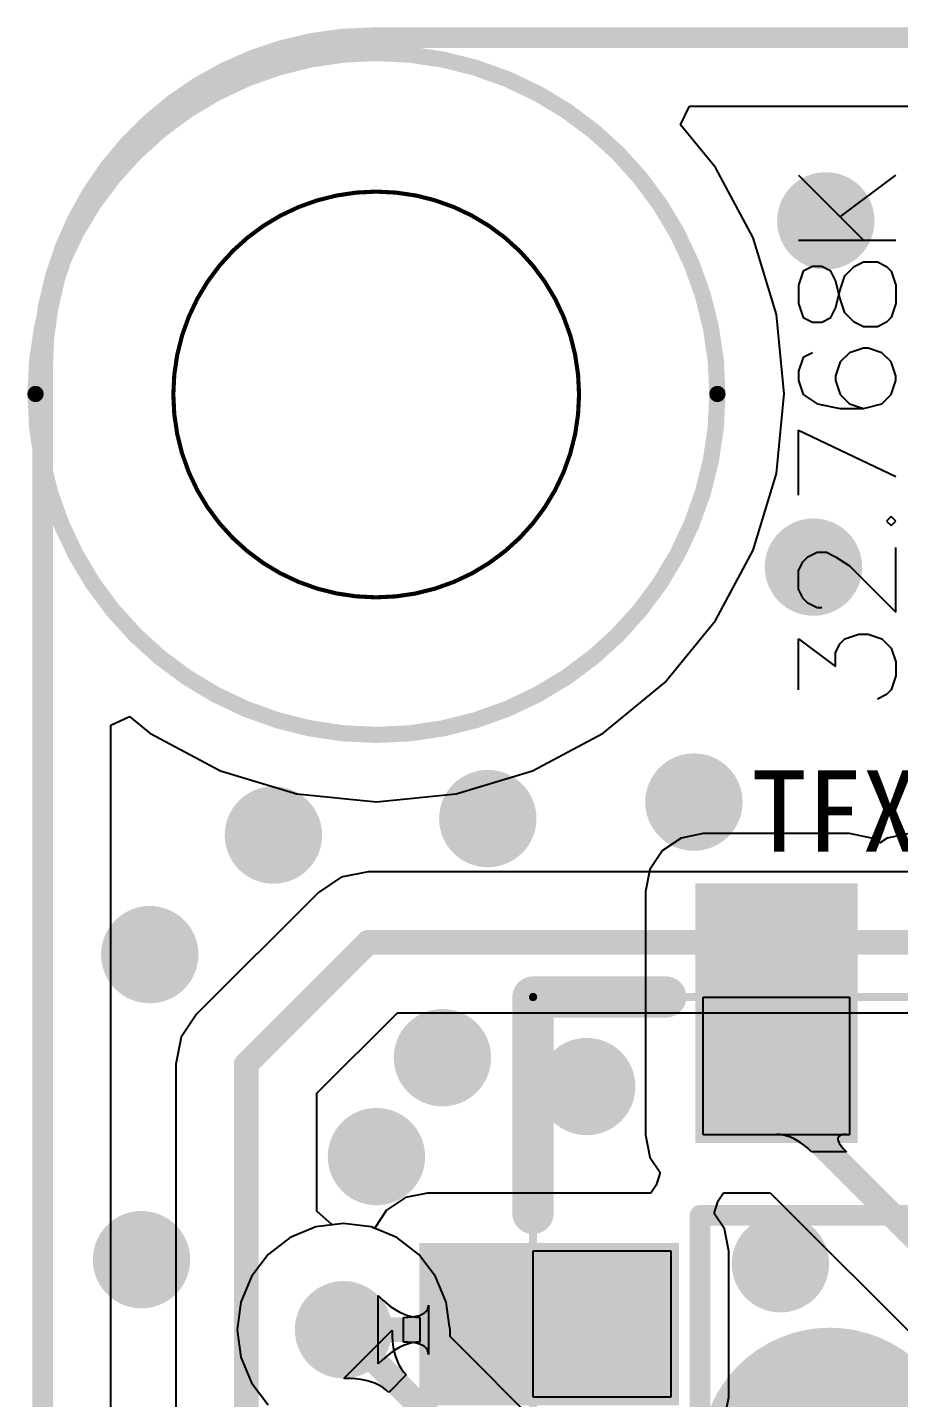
# Model space of a CAD drawing. Header units: millimetres. Extents: x -30 to 3.5, y -1.1 to 91.3.
# Drawn here: x -29.1 to -23.73, y 82.87 to 91.31 of the extents above; entities that cross this region are included whole.
import ezdxf

# ---------------------------------------------------------------- set-up
doc = ezdxf.new("R2010")
doc.units = ezdxf.units.MM
for name, color, linetype in [('BottomLayer', 5, 'Continuous'), ('BottomOverlay', 54, 'Continuous'), ('KeepOutLayer', 6, 'Continuous'), ('Mechanical15', 56, 'Continuous'), ('MultiLayer', 9, 'Continuous'), ('TopLayer', 1, 'Continuous'), ('TopOverlay', 2, 'Continuous'), ('TopPaste', 8, 'Continuous'), ('TopSolder', 216, 'Continuous'), ('ViaHoleLayer', 16, 'Continuous')]:
    doc.layers.add(name, color=color, linetype=linetype)

# ---------------------------------------------------------------- blocks, each defined once
blk = doc.blocks.new('WIFIM_SMD_ESP32_S3__WROOM_1_N8_8')
at = {"layer": 'Mechanical15'}
for p, q in [((-9, -8.0053), (-9, -7.1053)), ((-9, -7.1053), (-8.15, -7.1053)), ((-8.15, -7.1053), (-8.15, -8.0053)), ((-9, -8.0053), (-9, -8.0053)), ((-8.15, -8.0053), (-9, -8.0053)), ((-7.435, -9.0547), (-7.435, -8.2048)), ((-7.435, -8.2048), (-6.5349, -8.2048)), ((-6.5349, -8.2048), (-6.5349, -9.0547)), ((-7.435, -9.0547), (-7.435, -9.0547)), ((-6.5349, -9.0547), (-7.435, -9.0547))]:
    blk.add_line(p, q, dxfattribs=at)
at = {"layer": 'Mechanical15', "const_width": 0.0508}
for points in [[(-9, -9.0547), (-9, 16.4453)], [(9, -9.0547), (-9, -9.0547)]]:
    blk.add_lwpolyline(points, dxfattribs=at)
at = {"layer": 'Mechanical15', "const_width": 0.0254}
blk.add_lwpolyline([(-9.0127, -9.0547, 1), (-8.9873, -9.0547, 1)], format="xyb", close=True, dxfattribs=at)
blk.add_lwpolyline([(-9.0127, -9.0547, 1), (-8.9873, -9.0547, 1)], format="xyb", close=True, dxfattribs=at)
at = {"layer": 'TopLayer'}
for points in [[(-9.6498, -8.0054), (-8.1498, -8.0054), (-9.6498, -7.1054), (-8.1498, -7.1054)], [(-7.4349, -9.7046), (-6.5349, -9.7046), (-7.4349, -8.2046), (-6.5349, -8.2046)]]:
    blk.add_solid(points, dxfattribs=at)
at = {"layer": 'TopOverlay', "const_width": 0.254}
for points in [[(-9, -9.0547), (-9, -8.2365)], [(-7.6662, -9.0547), (-9, -9.0547)]]:
    blk.add_lwpolyline(points, dxfattribs=at)
at = {"layer": 'TopOverlay', "const_width": 0.127}
for points in [[(-9.0635, -8.2365, 1), (-8.9365, -8.2365, 1)], [(-9.0635, -9.0547, 1), (-8.9365, -9.0547, 1)], [(-9.0635, -9.0547, 1), (-8.9365, -9.0547, 1)], [(-7.7297, -9.0547, 1), (-7.6027, -9.0547, 1)]]:
    blk.add_lwpolyline(points, format="xyb", close=True, dxfattribs=at)
at = {"layer": 'TopPaste'}
for points in [[(-9.6498, -8.0054), (-8.1498, -8.0054), (-9.6498, -7.1054), (-8.1498, -7.1054)], [(-7.4349, -9.7046), (-6.5349, -9.7046), (-7.4349, -8.2046), (-6.5349, -8.2046)]]:
    blk.add_solid(points, dxfattribs=at)
at = {"layer": 'TopSolder'}
for points in [[(-9.6998, -8.0554), (-8.0998, -8.0554), (-9.6998, -7.0553), (-8.0998, -7.0553)], [(-7.4849, -9.7547), (-6.4849, -9.7547), (-7.4849, -8.1546), (-6.4849, -8.1546)]]:
    blk.add_solid(points, dxfattribs=at)
blk = doc.blocks.new('18650_BATTERY_B_27')
at = {"layer": 'BottomOverlay', "const_width": 0.127}
for points in [[(-76.5302, -21), (-76.5302, 0)], [(0, -21), (-76.5302, -21)]]:
    blk.add_lwpolyline(points, dxfattribs=at)
at = {"layer": 'BottomOverlay', "const_width": 0.0635}
blk.add_lwpolyline([(-76.5619, -21, 1), (-76.4985, -21, 1)], format="xyb", close=True, dxfattribs=at)
blk.add_lwpolyline([(-76.5619, -21, 1), (-76.4985, -21, 1)], format="xyb", close=True, dxfattribs=at)

msp = doc.modelspace()

# ---------------------------------------------------------------- linework, layer by layer
at = {"layer": 'BottomLayer'}
for p, q in [((-25.0755, 90.7112), (-25.0212, 90.826)), ((-25.0212, 90.826), (-4.1961, 90.826)), ((-24.86, 90.4485), (-25.0755, 90.7112)), ((-24.6277, 90.0141), (-24.86, 90.4485)), ((-24.4847, 89.5427), (-24.6277, 90.0141)), ((-24.4365, 89.0524), (-24.4847, 89.5427)), ((-24.4847, 88.5621), (-24.4365, 89.0524)), ((-24.6277, 88.0907), (-24.4847, 88.5621)), ((-24.86, 87.6563), (-24.6277, 88.0907)), ((-25.1725, 87.2755), (-24.86, 87.6563)), ((-25.5533, 86.963), (-25.1725, 87.2755)), ((-28.5852, 87.0111), (-28.4704, 87.0654)), ((-28.4704, 87.0654), (-28.3455, 86.963)), ((-28.5852, 65.7352), (-28.5852, 87.0111)), ((-28.3455, 86.963), (-27.9111, 86.7307)), ((-25.9877, 86.7307), (-25.5533, 86.963)), ((-27.9111, 86.7307), (-27.4397, 86.5877)), ((-26.4591, 86.5877), (-25.9877, 86.7307)), ((-27.4397, 86.5877), (-26.9494, 86.5395)), ((-26.9494, 86.5395), (-26.4591, 86.5877)), ((-27.1664, 86.0755), (-27.3073, 85.9813)), ((-27.0002, 86.1085), (-27.1664, 86.0755)), ((-19.2807, 86.1085), (-27.0002, 86.1085)), ((-27.0002, 86.1085), (-27.0002, 86.1085)), ((-27.3073, 85.9813), (-28.0583, 85.2303)), ((-27.3073, 85.9813), (-27.3073, 85.9813)), ((-28.0583, 85.2303), (-28.1525, 85.0894)), ((-27.3169, 84.7433), (-26.8203, 85.2399)), ((-26.8203, 85.2399), (-19.1008, 85.2399)), ((-28.1525, 85.0894), (-28.1855, 84.9232)), ((-28.1855, 84.9232), (-28.1855, 66.3215)), ((-27.3169, 84.0169), (-27.3169, 84.7433)), ((-27.2214, 83.9332), (-27.3169, 84.0169)), ((-27.1526, 83.9422), (-27.2214, 83.9332)), ((-26.9829, 83.9199), (-27.1526, 83.9422)), ((-26.8248, 83.8544), (-26.9829, 83.9199)), ((-26.689, 83.7502), (-26.8248, 83.8544)), ((-26.5848, 83.6144), (-26.689, 83.7502)), ((-26.5193, 83.4563), (-26.5848, 83.6144)), ((-26.4996, 83.3067), (-26.5193, 83.4563)), ((-27.1496, 82.9866), (-26.8526, 83.2836)), ((-26.8526, 83.2836), (-26.8521, 83.2471)), ((-26.8521, 83.2471), (-26.8498, 83.2125)), ((-26.4958, 83.2887), (-26.4996, 83.3067)), ((-26.4954, 83.2616), (-26.4958, 83.2887)), ((-26.4944, 83.247), (-26.4954, 83.2616)), ((-26.4938, 83.2421), (-26.4944, 83.247)), ((-26.8498, 83.2125), (-26.8456, 83.18)), ((-26.8456, 83.18), (-26.8397, 83.1494)), ((-21.2769, 78.0251), (-26.4938, 83.2421)), ((-26.8397, 83.1494), (-26.832, 83.1208)), ((-26.832, 83.1208), (-26.8225, 83.0943)), ((-26.8225, 83.0943), (-26.8111, 83.0697)), ((-26.7664, 83.0079), (-26.8739, 82.9004)), ((-26.8111, 83.0697), (-26.798, 83.0471)), ((-26.798, 83.0471), (-26.7831, 83.0265)), ((-26.7831, 83.0265), (-26.7664, 83.0079)), ((-27.1131, 82.9861), (-27.1496, 82.9866)), ((-27.0785, 82.9838), (-27.1131, 82.9861)), ((-27.046, 82.9796), (-27.0785, 82.9838)), ((-27.0154, 82.9737), (-27.046, 82.9796)), ((-26.9868, 82.966), (-27.0154, 82.9737)), ((-26.9603, 82.9565), (-26.9868, 82.966)), ((-26.9357, 82.9451), (-26.9603, 82.9565)), ((-26.9131, 82.932), (-26.9357, 82.9451)), ((-26.8925, 82.9171), (-26.9131, 82.932)), ((-26.8739, 82.9004), (-26.8925, 82.9171))]:
    msp.add_line(p, q, dxfattribs=at)
for points, const_width in [([(-24.3308, 90.1192, 1), (-24.0308, 90.1192, 1)], 0.3), ([(-24.407, 87.9856, 1), (-24.107, 87.9856, 1)], 0.3), ([(-25.1436, 86.5378, 1), (-24.8436, 86.5378, 1)], 0.3), ([(-26.4136, 86.4362, 1), (-26.1136, 86.4362, 1)], 0.3), ([(-27.7344, 86.3346, 1), (-27.4344, 86.3346, 1)], 0.3), ([(-28.4964, 85.598, 1), (-28.1964, 85.598, 1)], 0.3), ([(-27.0382, 85.6742, 1), (-26.9622, 85.6742, 1)], 0.076), ([(-27.0382, 85.6742, 1), (-26.9622, 85.6742, 1)], 0.076), ([(-26.693, 84.963, 1), (-26.393, 84.963, 1)], 0.3), ([(-25.804, 84.7852, 1), (-25.504, 84.7852, 1)], 0.3), ([(-27.7892, 84.9232, 1), (-27.7132, 84.9232, 1)], 0.076), ([(-27.7892, 84.9232, 1), (-27.7132, 84.9232, 1)], 0.076), ([(-27.0994, 84.3534, 1), (-26.7994, 84.3534, 1)], 0.3), ([(-28.5472, 83.7184, 1), (-28.2472, 83.7184, 1)], 0.3), ([(-24.6102, 83.693, 1), (-24.3102, 83.693, 1)], 0.3), ([(-27.3026, 83.2866, 1), (-27.0026, 83.2866, 1)], 0.3), ([(-27.1906, 83.2866, 1), (-27.1146, 83.2866, 1)], 0.076), ([(-24.5554, 82.4992, 1), (-23.7554, 82.4992, 1)], 0.8)]:
    msp.add_lwpolyline(points, format="xyb", close=True, dxfattribs=dict(at, const_width=const_width))
for points, const_width in [([(-27.7512, 84.9232), (-27.0002, 85.6742)], 0.152), ([(-27.0002, 85.6742), (-19.1008, 85.6742)], 0.152), ([(-27.7512, 66.3215), (-27.7512, 84.9232)], 0.152), ([(-27.1526, 83.2866), (-21.584, 77.718)], 0.152), ([(-24.1554, 82.4992), (-20.508, 78.8518)], 1.6)]:
    msp.add_lwpolyline(points, dxfattribs=dict(at, const_width=const_width))
at = {"layer": 'KeepOutLayer', "const_width": 0.127}
msp.add_lwpolyline([(-29.0068, 89.2156, -0.414214), (-26.9748, 91.2476)], format="xyb", dxfattribs=at)
for points in [[(-26.9748, 91.2476), (-2.032, 91.2476)], [(-29.0068, 2.0936), (-29.0068, 89.2156)]]:
    msp.add_lwpolyline(points, dxfattribs=at)
at = {"layer": 'KeepOutLayer'}
for points, const_width in [([(-27.0066, 91.2476, 1), (-26.943, 91.2476, 1)], 0.0635), ([(-27.0066, 91.2476, 1), (-26.943, 91.2476, 1)], 0.0635), ([(-25.7012, 89.0493, 1), (-28.2012, 89.0493, 1)], 0.0254), ([(-29.0386, 89.2156, 1), (-28.975, 89.2156, 1)], 0.0635), ([(-29.0386, 89.2156, 1), (-28.975, 89.2156, 1)], 0.0635), ([(-28.2076, 89.0493, 1), (-28.1949, 89.0493, 1)], 0.0127), ([(-25.7076, 89.0493, 1), (-25.6949, 89.0493, 1)], 0.0127)]:
    msp.add_lwpolyline(points, format="xyb", close=True, dxfattribs=dict(at, const_width=const_width))
at = {"layer": 'MultiLayer', "const_width": 0.3}
for points in [[(-24.3308, 90.1192, 1), (-24.0308, 90.1192, 1)], [(-24.407, 87.9856, 1), (-24.107, 87.9856, 1)], [(-25.1436, 86.5378, 1), (-24.8436, 86.5378, 1)], [(-26.4136, 86.4362, 1), (-26.1136, 86.4362, 1)], [(-27.7344, 86.3346, 1), (-27.4344, 86.3346, 1)], [(-28.4964, 85.598, 1), (-28.1964, 85.598, 1)], [(-26.693, 84.963, 1), (-26.393, 84.963, 1)], [(-25.804, 84.7852, 1), (-25.504, 84.7852, 1)], [(-27.0994, 84.3534, 1), (-26.7994, 84.3534, 1)], [(-28.5472, 83.7184, 1), (-28.2472, 83.7184, 1)], [(-24.6102, 83.693, 1), (-24.3102, 83.693, 1)], [(-27.3026, 83.2866, 1), (-27.0026, 83.2866, 1)]]:
    msp.add_lwpolyline(points, format="xyb", close=True, dxfattribs=at)
at = {"layer": 'TopLayer'}
for p, q in [((-25.0755, 90.7112), (-25.0212, 90.826)), ((-25.0212, 90.826), (-21.1551, 90.826)), ((-24.86, 90.4485), (-25.0755, 90.7112)), ((-24.6277, 90.0141), (-24.86, 90.4485)), ((-24.4847, 89.5427), (-24.6277, 90.0141)), ((-24.4365, 89.0524), (-24.4847, 89.5427)), ((-24.4847, 88.5621), (-24.4365, 89.0524)), ((-24.6277, 88.0907), (-24.4847, 88.5621)), ((-24.86, 87.6563), (-24.6277, 88.0907)), ((-25.1725, 87.2755), (-24.86, 87.6563)), ((-25.5533, 86.963), (-25.1725, 87.2755)), ((-28.5852, 87.0111), (-28.4704, 87.0654)), ((-28.4704, 87.0654), (-28.3455, 86.963)), ((-28.5852, 65.7352), (-28.5852, 87.0111)), ((-28.3455, 86.963), (-27.9111, 86.7307)), ((-25.9877, 86.7307), (-25.5533, 86.963)), ((-27.9111, 86.7307), (-27.4397, 86.5877)), ((-26.4591, 86.5877), (-25.9877, 86.7307)), ((-27.4397, 86.5877), (-26.9494, 86.5395)), ((-26.9494, 86.5395), (-26.4591, 86.5877)), ((-25.0722, 86.3162), (-25.1879, 86.2389)), ((-24.9356, 86.3434), (-25.0722, 86.3162)), ((-24.0356, 86.3434), (-24.9356, 86.3434)), ((-23.899, 86.3162), (-24.0356, 86.3434)), ((-23.8506, 86.2839), (-23.899, 86.3162)), ((-23.8022, 86.3162), (-23.8506, 86.2839)), ((-23.6656, 86.3434), (-23.8022, 86.3162)), ((-25.1879, 86.2389), (-25.2653, 86.1231)), ((-25.2653, 86.1231), (-25.2925, 85.9866)), ((-25.2925, 85.9866), (-25.2925, 84.4866)), ((-25.2925, 84.4866), (-25.2653, 84.35)), ((-24.4624, 84.4888), (-24.4839, 84.4899)), ((-24.4839, 84.4899), (-24.0539, 84.4899)), ((-24.4409, 84.4856), (-24.4624, 84.4888)), ((-24.4194, 84.4802), (-24.4409, 84.4856)), ((-24.3979, 84.4727), (-24.4194, 84.4802)), ((-24.3764, 84.463), (-24.3979, 84.4727)), ((-24.3549, 84.4512), (-24.3764, 84.463)), ((-24.3334, 84.4372), (-24.3549, 84.4512)), ((-24.3119, 84.4211), (-24.3334, 84.4372)), ((-24.1055, 84.4727), (-24.1077, 84.463)), ((-24.1077, 84.463), (-24.1055, 84.4512)), ((-24.0991, 84.4802), (-24.1055, 84.4727)), ((-24.1055, 84.4512), (-24.0991, 84.4372)), ((-24.0883, 84.4856), (-24.0991, 84.4802)), ((-24.0991, 84.4372), (-24.0883, 84.4211)), ((-24.0733, 84.4888), (-24.0883, 84.4856)), ((-24.0539, 84.4899), (-24.0733, 84.4888)), ((-25.2653, 84.35), (-25.2022, 84.2555)), ((-24.2904, 84.4028), (-24.3119, 84.4211)), ((-24.2689, 84.3824), (-24.2904, 84.4028)), ((-24.0539, 84.3824), (-24.2689, 84.3824)), ((-24.0883, 84.4211), (-24.0733, 84.4028)), ((-24.0733, 84.4028), (-24.0539, 84.3824)), ((-25.2262, 84.1768), (-25.2583, 84.1285)), ((-25.2022, 84.2555), (-25.2262, 84.1768)), ((-26.7714, 84.1013), (-26.8872, 84.024)), ((-26.6349, 84.1285), (-26.7714, 84.1013)), ((-25.2583, 84.1285), (-26.6349, 84.1285)), ((-24.8443, 84.0814), (-24.8122, 84.1297)), ((-24.8122, 84.1297), (-24.523, 84.1297)), ((-24.523, 84.1297), (-22.5236, 82.1303)), ((-26.8872, 84.024), (-26.9625, 83.9114)), ((-24.8683, 84.0027), (-24.8443, 84.0814)), ((-27.3223, 83.9199), (-27.4804, 83.8544)), ((-27.1526, 83.9422), (-27.3223, 83.9199)), ((-26.9829, 83.9199), (-27.1526, 83.9422)), ((-26.9625, 83.9114), (-26.9829, 83.9199)), ((-24.8052, 83.9082), (-24.8683, 84.0027)), ((-27.4804, 83.8544), (-27.6162, 83.7502)), ((-24.778, 83.7717), (-24.8052, 83.9082)), ((-24.778, 82.8717), (-24.778, 83.7717)), ((-27.6162, 83.7502), (-27.7204, 83.6144)), ((-27.7204, 83.6144), (-27.7859, 83.4563)), ((-27.7859, 83.4563), (-27.8082, 83.2866)), ((-26.9384, 83.0766), (-26.9384, 83.4966)), ((-26.9384, 83.4966), (-26.9122, 83.4711)), ((-26.9122, 83.4711), (-26.8861, 83.4484)), ((-26.8861, 83.4484), (-26.8602, 83.4283)), ((-26.8602, 83.4283), (-26.8344, 83.4108)), ((-26.6347, 83.4112), (-26.6301, 83.4242)), ((-26.6301, 83.4242), (-26.6285, 83.4386)), ((-26.6285, 83.4386), (-26.6285, 83.1346)), ((-26.8344, 83.4108), (-26.8087, 83.3961)), ((-26.8087, 83.3961), (-26.7832, 83.384)), ((-26.7836, 83.3626), (-26.7541, 83.3634)), ((-26.7836, 83.2106), (-26.7836, 83.3626)), ((-26.7832, 83.384), (-26.7578, 83.3747)), ((-26.7578, 83.3747), (-26.7325, 83.368)), ((-26.7541, 83.3634), (-26.7278, 83.3656)), ((-26.7325, 83.368), (-26.7074, 83.3639)), ((-26.7278, 83.3656), (-26.7045, 83.3694)), ((-26.7074, 83.3639), (-26.6824, 83.3626)), ((-26.7045, 83.3694), (-26.6844, 83.3748)), ((-26.6844, 83.3748), (-26.6673, 83.3816)), ((-26.6824, 83.3626), (-26.6824, 83.2106)), ((-26.6673, 83.3816), (-26.6533, 83.39)), ((-26.6533, 83.39), (-26.6425, 83.3998)), ((-26.6425, 83.3998), (-26.6347, 83.4112)), ((-27.8082, 83.2866), (-27.7859, 83.1169)), ((-26.8344, 83.1624), (-26.8602, 83.1449)), ((-26.8087, 83.1771), (-26.8344, 83.1624)), ((-26.7832, 83.1892), (-26.8087, 83.1771)), ((-26.7541, 83.2098), (-26.7836, 83.2106)), ((-26.7578, 83.1985), (-26.7832, 83.1892)), ((-26.7325, 83.2052), (-26.7578, 83.1985)), ((-26.7278, 83.2076), (-26.7541, 83.2098)), ((-26.7074, 83.2093), (-26.7325, 83.2052)), ((-26.7045, 83.2038), (-26.7278, 83.2076)), ((-26.6824, 83.2106), (-26.7074, 83.2093)), ((-26.6844, 83.1984), (-26.7045, 83.2038)), ((-26.6673, 83.1916), (-26.6844, 83.1984)), ((-26.6533, 83.1832), (-26.6673, 83.1916)), ((-26.6425, 83.1734), (-26.6533, 83.1832)), ((-26.6347, 83.162), (-26.6425, 83.1734)), ((-26.6301, 83.149), (-26.6347, 83.162)), ((-27.7859, 83.1169), (-27.7204, 82.9588)), ((-26.9122, 83.1021), (-26.9384, 83.0766)), ((-26.8861, 83.1248), (-26.9122, 83.1021)), ((-26.8602, 83.1449), (-26.8861, 83.1248)), ((-26.6285, 83.1346), (-26.6301, 83.149)), ((-27.7204, 82.9588), (-27.6162, 82.823)), ((-24.8052, 82.7351), (-24.778, 82.8717))]:
    msp.add_line(p, q, dxfattribs=at)
for points, const_width in [([(-24.3308, 90.1192, 1), (-24.0308, 90.1192, 1)], 0.3), ([(-24.407, 87.9856, 1), (-24.107, 87.9856, 1)], 0.3), ([(-25.1436, 86.5378, 1), (-24.8436, 86.5378, 1)], 0.3), ([(-26.4136, 86.4362, 1), (-26.1136, 86.4362, 1)], 0.3), ([(-27.7344, 86.3346, 1), (-27.4344, 86.3346, 1)], 0.3), ([(-28.4964, 85.598, 1), (-28.1964, 85.598, 1)], 0.3), ([(-24.5236, 85.2366, 1), (-24.4476, 85.2366, 1)], 0.076), ([(-26.693, 84.963, 1), (-26.393, 84.963, 1)], 0.3), ([(-25.804, 84.7852, 1), (-25.504, 84.7852, 1)], 0.3), ([(-24.5236, 84.7066, 1), (-24.4476, 84.7066, 1)], 0.076), ([(-24.5236, 84.7066, 1), (-24.4476, 84.7066, 1)], 0.076), ([(-27.0994, 84.3534, 1), (-26.7994, 84.3534, 1)], 0.3), ([(-28.5472, 83.7184, 1), (-28.2472, 83.7184, 1)], 0.3), ([(-24.6102, 83.693, 1), (-24.3102, 83.693, 1)], 0.3), ([(-27.3026, 83.2866, 1), (-27.0026, 83.2866, 1)], 0.3), ([(-27.1906, 83.2866, 1), (-27.1146, 83.2866, 1)], 0.076), ([(-25.9229, 83.2866, 1), (-25.8469, 83.2866, 1)], 0.076)]:
    msp.add_lwpolyline(points, format="xyb", close=True, dxfattribs=dict(at, const_width=const_width))
at = {"layer": 'TopLayer', "const_width": 0.152}
for points in [[(-24.4856, 84.7066), (-24.4856, 85.2366)], [(-24.4856, 84.7066), (-22.2164, 82.4374)], [(-27.1526, 83.2866), (-25.8849, 83.2866)]]:
    msp.add_lwpolyline(points, dxfattribs=at)
at = {"layer": 'TopOverlay'}
for p, q in [((-24.3489, 90.4007), (-23.949, 90.0008)), ((-24.0918, 90.1436), (-23.749, 90.4007)), ((-24.3489, 90.0008), (-23.749, 90.0008)), ((-24.2632, 89.8379), (-24.3203, 89.8094)), ((-24.206, 89.8379), (-24.2632, 89.8379)), ((-24.1489, 89.8094), (-24.206, 89.8379)), ((-24.0632, 89.7808), (-24.0061, 89.8379)), ((-24.0061, 89.8379), (-23.949, 89.8665)), ((-23.949, 89.8665), (-23.8633, 89.8665)), ((-23.8633, 89.8665), (-23.8061, 89.8379)), ((-23.8061, 89.8379), (-23.7776, 89.8094)), ((-24.3203, 89.8094), (-24.3489, 89.7237)), ((-24.1203, 89.7522), (-24.1489, 89.8094)), ((-24.0918, 89.638), (-24.1203, 89.7522)), ((-24.0918, 89.6951), (-24.0632, 89.7808)), ((-23.7776, 89.8094), (-23.749, 89.7237)), ((-24.3489, 89.7237), (-24.3489, 89.6094)), ((-24.1203, 89.5808), (-24.0918, 89.6951)), ((-23.749, 89.7237), (-23.749, 89.6094)), ((-24.3489, 89.6094), (-24.3203, 89.5237)), ((-24.1489, 89.5237), (-24.1203, 89.5808)), ((-24.0632, 89.5523), (-24.0918, 89.638)), ((-23.749, 89.6094), (-23.7776, 89.5237)), ((-24.3203, 89.5237), (-24.2632, 89.4952)), ((-24.2632, 89.4952), (-24.206, 89.4952)), ((-24.206, 89.4952), (-24.1489, 89.5237)), ((-24.0061, 89.4952), (-24.0632, 89.5523)), ((-23.949, 89.4666), (-24.0061, 89.4952)), ((-23.8061, 89.4952), (-23.8633, 89.4666)), ((-23.7776, 89.5237), (-23.8061, 89.4952)), ((-23.8633, 89.4666), (-23.949, 89.4666)), ((-23.949, 89.3352), (-24.0347, 89.3066)), ((-23.9204, 89.3352), (-23.949, 89.3352)), ((-23.8347, 89.3066), (-23.9204, 89.3352)), ((-24.3203, 89.2781), (-24.3489, 89.1924)), ((-24.2632, 89.3066), (-24.3203, 89.2781)), ((-24.0918, 89.2495), (-24.1203, 89.1638)), ((-24.0347, 89.3066), (-24.0918, 89.2495)), ((-23.7776, 89.2495), (-23.8347, 89.3066)), ((-23.749, 89.1638), (-23.7776, 89.2495)), ((-24.3489, 89.1924), (-24.3489, 89.1352)), ((-24.1203, 89.1638), (-24.1203, 89.1352)), ((-23.749, 89.1352), (-23.749, 89.1638)), ((-24.3489, 89.1352), (-24.3203, 89.0495)), ((-24.1203, 89.1352), (-24.0918, 89.0495)), ((-23.7776, 89.0495), (-23.749, 89.1352)), ((-24.3203, 89.0495), (-24.2346, 88.9924)), ((-24.2346, 88.9924), (-24.0918, 88.9638)), ((-24.0918, 89.0495), (-24.0347, 88.9924)), ((-24.0347, 88.9924), (-23.949, 88.9638)), ((-23.949, 88.9638), (-23.8347, 88.9924)), ((-23.8347, 88.9924), (-23.7776, 89.0495)), ((-24.0918, 88.9638), (-23.949, 88.9638)), ((-24.3489, 88.8296), (-23.749, 88.5439)), ((-24.3489, 88.4297), (-24.3489, 88.8296)), ((-23.7776, 88.2983), (-23.8061, 88.2697)), ((-23.8061, 88.2697), (-23.7776, 88.2411)), ((-23.749, 88.2697), (-23.7776, 88.2983)), ((-23.7776, 88.2411), (-23.749, 88.2697)), ((-24.2917, 88.0498), (-24.2346, 88.0783)), ((-24.2346, 88.0783), (-24.1775, 88.0783)), ((-24.1775, 88.0783), (-24.1203, 88.0498)), ((-23.749, 87.707), (-23.749, 88.1069)), ((-24.3489, 87.9641), (-24.3203, 88.0212)), ((-24.3203, 88.0212), (-24.2917, 88.0498)), ((-24.1203, 88.0498), (-24.0347, 87.9926)), ((-24.0347, 87.9926), (-23.749, 87.707)), ((-24.3489, 87.8498), (-24.3489, 87.9641)), ((-24.3203, 87.7927), (-24.3489, 87.8498)), ((-24.2917, 87.7641), (-24.3203, 87.7927)), ((-24.2346, 87.7355), (-24.2917, 87.7641)), ((-24.206, 87.7355), (-24.2346, 87.7355)), ((-24.0632, 87.5441), (-23.9775, 87.5727)), ((-23.9775, 87.5727), (-23.9204, 87.5727)), ((-23.9204, 87.5727), (-23.8347, 87.5441)), ((-24.3489, 87.2299), (-24.3489, 87.5441)), ((-24.3489, 87.5441), (-24.1203, 87.3728)), ((-24.1203, 87.4585), (-24.0918, 87.5156)), ((-24.0918, 87.5156), (-24.0632, 87.5441)), ((-23.8347, 87.5441), (-23.7776, 87.487)), ((-23.7776, 87.487), (-23.749, 87.4013)), ((-24.1203, 87.3728), (-24.1203, 87.4585)), ((-23.749, 87.4013), (-23.749, 87.3156)), ((-23.749, 87.3156), (-23.7776, 87.2299)), ((-23.7776, 87.2299), (-23.8061, 87.2014)), ((-23.8061, 87.2014), (-23.8633, 87.1728))]:
    msp.add_line(p, q, dxfattribs=at)
for points, const_width in [([(-24.8486, 89.0524, 1), (-29.0502, 89.0524, 1)], 0.1), ([(-29.0752, 89.0524, 1), (-29.0252, 89.0524, 1)], 0.05), ([(-24.8736, 89.0524, 1), (-24.8236, 89.0524, 1)], 0.05)]:
    msp.add_lwpolyline(points, format="xyb", close=True, dxfattribs=dict(at, const_width=const_width))
at = {"layer": 'ViaHoleLayer', "const_width": 0.2}
for points in [[(-24.2808, 90.1192, 1), (-24.0808, 90.1192, 1)], [(-24.357, 87.9856, 1), (-24.157, 87.9856, 1)], [(-25.0936, 86.5378, 1), (-24.8936, 86.5378, 1)], [(-26.3636, 86.4362, 1), (-26.1636, 86.4362, 1)], [(-27.6844, 86.3346, 1), (-27.4844, 86.3346, 1)], [(-28.4464, 85.598, 1), (-28.2464, 85.598, 1)], [(-26.643, 84.963, 1), (-26.443, 84.963, 1)], [(-25.754, 84.7852, 1), (-25.554, 84.7852, 1)], [(-27.0494, 84.3534, 1), (-26.8494, 84.3534, 1)], [(-28.4972, 83.7184, 1), (-28.2972, 83.7184, 1)], [(-24.5602, 83.693, 1), (-24.3602, 83.693, 1)], [(-27.2526, 83.2866, 1), (-27.0526, 83.2866, 1)]]:
    msp.add_lwpolyline(points, format="xyb", close=True, dxfattribs=at)

# ---------------------------------------------------------------- block references
at = {"rotation": 270}
for name, p in [('18650_BATTERY_B_27', (-3.9564, 7.4616)), ('WIFIM_SMD_ESP32_S3__WROOM_1_N8_8', (-16.9302, 76.3368))]:
    msp.add_blockref(name, p, dxfattribs=at)

# ---------------------------------------------------------------- texts
at = {"layer": 'TopOverlay'}
msp.add_text('TFX-03-32.768K', height=0.499999, dxfattribs=at).set_placement((-24.638, 86.233))

doc.saveas('drawing.dxf')
